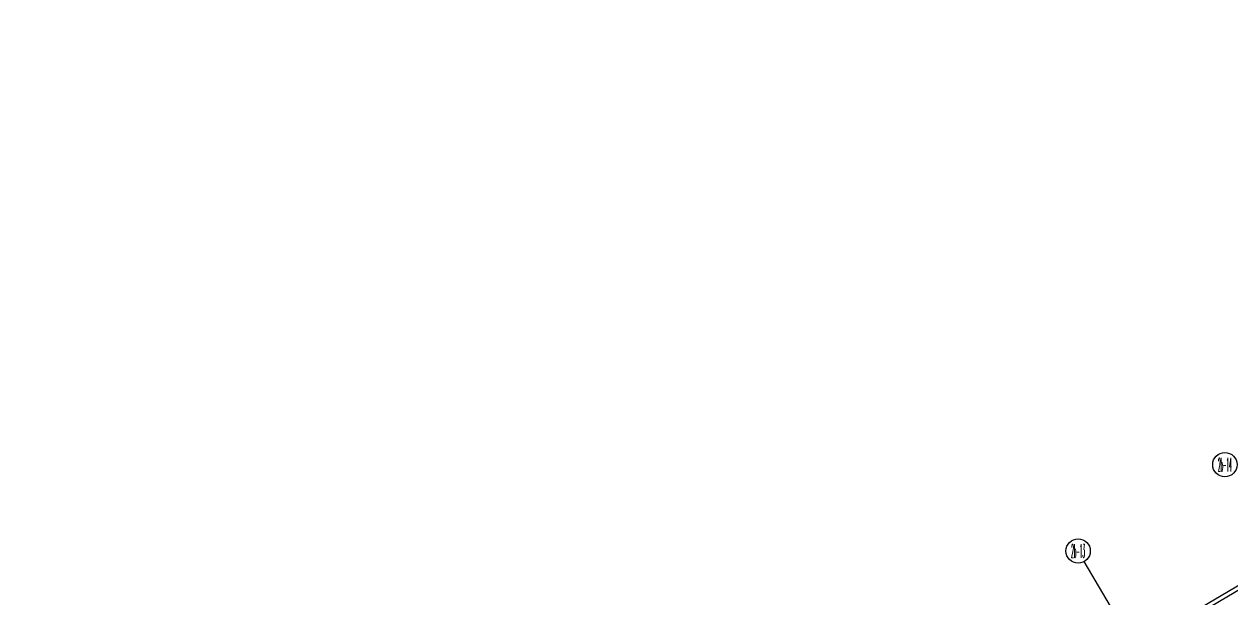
# Model space of a CAD drawing. Header units: metres. Extents: x -728143 to -282297, y 300383 to 505760.
# Drawn here: x -578641 to -519117, y 416045 to 444361 of the extents above; entities that cross this region are included whole.
import ezdxf
from ezdxf.enums import TextEntityAlignment as Align

# ---------------------------------------------------------------- set-up
doc = ezdxf.new("R2010")
doc.units = ezdxf.units.M
for name, color, linetype in [('AXIS', 3, 'Continuous'), ('AXIS_TEXT', 7, 'Continuous'), ('屋顶排水', 76, 'Continuous')]:
    doc.layers.add(name, color=color, linetype=linetype)
doc.styles.add('_TCH_AXIS', font='COMPLEX', dxfattribs={"bigfont": 'GBCBIG'})
doc.styles.add('COMPLEX', font='COMPLEX')

# ---------------------------------------------------------------- blocks, each defined once
blk = doc.blocks.new('_AXISO')
blk.add_circle((0, 0), 0.5)
at = {"layer": 'AXIS_TEXT', "style": 'COMPLEX', "width": 1.041667}
blk.add_attdef('A', text='', height=0.56, dxfattribs=at).set_placement((-0.25, -0.28), (0.25, -0.28), align=Align.FIT)

msp = doc.modelspace()

# ---------------------------------------------------------------- linework, layer by layer
at = {"ltscale": 4, "extrusion": (-1.1827e-23, -1.32164e-09, 1)}
msp.add_line((-586449, 376555, 0), (-471701, 444149, 0), dxfattribs=at)
at = {"color": 4, "ltscale": 4, "extrusion": (-1.1827e-23, -1.32164e-09, 1)}
msp.add_line((-545503, 400907, 0), (-471734, 444361, 0), dxfattribs=at)
at = {"layer": 'AXIS', "extrusion": (-1.1827e-23, -1.32164e-09, 1)}
msp.add_line((-523301, 412670, 0), (-526346, 417840, 0), dxfattribs=at)
at = {"layer": '屋顶排水', "ltscale": 4, "extrusion": (-1.1827e-23, -1.32164e-09, 1), "elevation": 0}
for points in [[(-576069, 368568), (-563187, 376156), (-564380, 378181), (-561882, 379653), (-560689, 377628), (-505286, 410263), (-506479, 412288), (-503980, 413760), (-502788, 411735), (-469658, 431251)], [(-575658, 368462), (-562777, 376050), (-563969, 378075), (-561988, 379242), (-560795, 377217), (-504876, 410157), (-506068, 412182), (-504087, 413349), (-502894, 411324), (-469607, 430932)]]:
    msp.add_lwpolyline(points, dxfattribs=at)

# ---------------------------------------------------------------- block references
at = {"layer": 'AXIS', "extrusion": (-1.1827e-23, -1.32164e-09, 1)}
ref = msp.add_blockref('_AXISO', (-519413, 422620, 0), dxfattribs=dict(at, xscale=1200, yscale=1200, zscale=1200))
ref.add_attrib('A', '2b-14', dxfattribs={"layer": 'AXIS_TEXT', "ltscale": 4, "extrusion": (-1.1827e-23, -1.32164e-09, 1), "height": 678.8, "style": '_TCH_AXIS', "width": 0.214286}).set_placement((-519752, 422280, 0), (-519073, 422280, 0), align=Align.FIT)
ref = msp.add_blockref('_AXISO', (-526650, 418356, 0), dxfattribs=dict(at, xscale=1200, yscale=1200, zscale=1200))
ref.add_attrib('A', '2b-13', dxfattribs={"layer": 'AXIS_TEXT', "ltscale": 4, "extrusion": (-1.1827e-23, -1.32164e-09, 1), "height": 678.8, "style": '_TCH_AXIS', "width": 0.21875}).set_placement((-526990, 418017, 0), (-526311, 418017, 0), align=Align.FIT)

doc.saveas('drawing.dxf')
